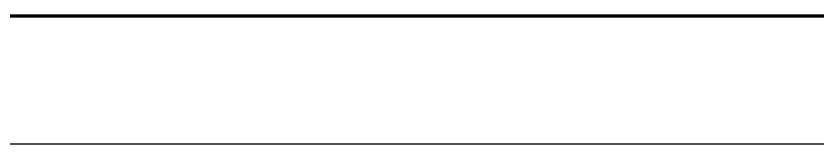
# Model space of a CAD drawing. Header units: millimetres. Extents: x 2513 to 2669, y 1505 to 1675.
# Drawn here: x 2529.793 to 2530.733, y 1505.708 to 1505.858 of the extents above; entities that cross this region are included whole.
import ezdxf

# ---------------------------------------------------------------- set-up
doc = ezdxf.new("R2010")
doc.units = ezdxf.units.MM

msp = doc.modelspace()

# ---------------------------------------------------------------- linework, layer by layer
at = {"lineweight": 100}
for p, q in [((2536.25565, 1505.85777), (2524.25565, 1505.85777)), ((2536.25565, 1505.85777), (2525.25565, 1505.85777)), ((2530.25565, 1505.85777), (2528.25565, 1505.85777)), ((2532.25565, 1505.85777), (2530.25565, 1505.85777))]:
    msp.add_line(p, q, dxfattribs=at)
for p, q in [((2536.25565, 1505.85777), (2528.25565, 1505.85777)), ((2528.25565, 1505.85777), (2531.25565, 1505.85777)), ((2524.25565, 1505.70777), (2536.25565, 1505.70777))]:
    msp.add_line(p, q)

doc.saveas('drawing.dxf')
